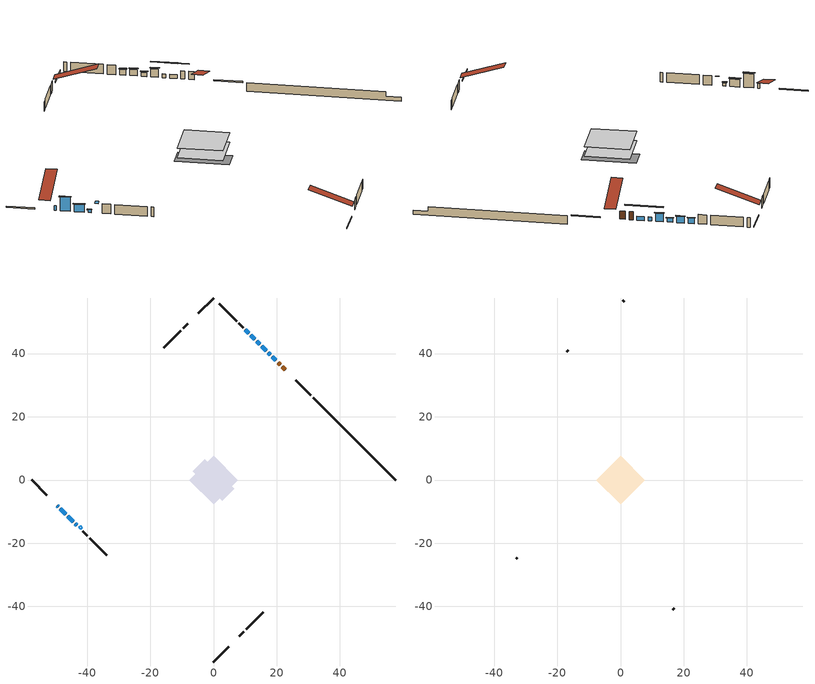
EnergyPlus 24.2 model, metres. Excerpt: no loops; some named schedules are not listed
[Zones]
conditioned space
 floor outside (Floor1 construction): -4.97,0 0,4.97 4.97,0 0,-4.97 z1.18
 floor adiabatic (AdiabaticFloorConstruction): -7.72,0 0,7.72 7.72,0 0,-7.72 z1.18
 floor foundation (Slab1 construction): -6.52,2.77 -2.77,6.52 6.52,-2.77 2.77,-6.52 z-0.98
 wall outside (RimJoist1 construction): 0,-57.59 4.89,-52.7 / -57.59,0 -52.7,-4.89 / 0,57.59 -4.89,52.7 / 30.85,26.74 25.96,31.63 z1.18:1.48
 wall outside (AdiabaticWallConstruction 1): 22.69,34.9 21.72,35.87 / 21.06,36.52 20.42,37.17 z1.18:3.21
 wall outside (AdiabaticWallConstruction): -49.42,-8.16 -49.11,-8.48 z1.18:2.4; 19.76,37.82 18.54,39.05 / 17.88,39.7 17.27,40.31 z1.18:2.15; -48.45,-9.13 -46.74,-10.84 z1.18:4.74; -46.09,-11.5 -44.38,-13.2 z1.18:3.11; -43.73,-13.86 -43.22,-14.36 z1.18:1.89; 16.62,40.97 15.32,42.26 z1.18:3.26; 14.67,42.92 13.7,43.89 z1.18:2.2; 13.04,44.54 11.75,45.84 z1.18:2.81; 11.09,46.49 10.08,47.5 z1.18:2.55
 wall outside (Wall1 construction): 8.16,-49.42 9.64,-47.95 / -41.37,-16.22 -39.89,-17.69 / -8.16,49.42 -9.64,47.95 / 9.43,48.16 7.95,49.63 z1.18:3.62
 wall outside (Wall2 construction): 10.29,-47.29 15.81,-41.77 / -39.23,-18.35 -33.71,-23.87 / -10.29,47.29 -15.81,41.77 / 7.29,50.29 1.77,55.81 z1.18:3.62
 wall foundation (FoundationWall1 construction): 31.51,26.08,-0.98 31.51,26.08,1.18 54.98,2.61,1.18 54.98,2.61,0 57.59,0,0 57.59,0,-0.98
 window (WindowConstruction 7): -49.42,-8.16 -49.11,-8.48 z1.18:2.4
 window (WindowConstruction 8): 19.76,37.82 18.54,39.04 z1.18:2.15
 window (WindowConstruction 9): 17.88,39.7 17.27,40.31 z1.18:2.15
 window (WindowConstruction): -48.45,-9.13 -46.75,-10.84 z1.18:4.74
 window (WindowConstruction 1): -46.09,-11.5 -44.38,-13.2 z1.18:3.11
 window (WindowConstruction 2): -43.72,-13.86 -43.22,-14.36 z1.18:1.89
 window (WindowConstruction 3): 16.62,40.97 15.32,42.26 z1.18:3.26
 window (WindowConstruction 4): 14.67,42.92 13.7,43.89 z1.18:2.19
 window (WindowConstruction 5): 13.04,44.54 11.75,45.84 z1.18:2.8
 window (WindowConstruction 6): 11.09,46.49 10.08,47.5 z1.18:2.55
 door (Door): 22.69,34.9 21.72,35.87 z1.18:3.21
 door (Door 1): 21.06,36.52 20.42,37.17 z1.18:3.21
 ceiling adiabatic (AdiabaticFloorConstruction): 0,-7.72 7.72,0 0,7.72 -7.72,0 z1.18
 roof outside (AdiabaticRoofConstruction): -42.02,-15.56,3.62 -41.51,-15.05,3.86 -42.05,-14.5,3.86 -42.57,-15.02,3.62
 skylight (SkylightConstruction): -42.02,-15.56,3.62 -41.51,-15.05,3.86 -42.05,-14.51,3.86 -42.57,-15.02,3.62
attic - vented
 floor to conditioned space (Floor2 construction Reversed): -7.68,0 0,7.68 7.68,0 0,-7.68 z3.62
 wall outside (Wall3 construction): 16.47,-41.11 16.93,-40.65 / -33.06,-24.53 -32.6,-24.99 / -16.47,41.11 -16.93,40.65 / 1.12,56.47 0.66,56.93 z1.18:3.62
 roof outside (Roof1 construction): 7.5,-50.08,3.62 0.07,-42.65,7.12 -1.88,-44.61,7.12 5.55,-52.04,3.62; -50.08,-7.5,3.62 -42.65,-0.07,7.12 -44.61,1.88,7.12 -52.04,-5.55,3.62; -7.5,50.08,3.62 -0.07,42.65,7.12 1.88,44.61,7.12 -5.55,52.04,3.62; 23.34,34.24,3.62 15.91,26.81,7.12 17.87,24.85,7.12 25.3,32.28,3.62
shading: 16.51,41.07 21.79,35.79 22.08,36.08 16.8,41.37 z5.02; 15.24,42.34 19.91,37.67 20.2,37.96 15.53,42.63 z5.02; -46.6,-10.98 -48.59,-8.99 -48.89,-9.28 -46.89,-11.27 z4.94; -44.24,-13.35 -46.23,-11.35 -46.52,-11.65 -44.53,-13.64 z3.31; -43.08,-14.51 -43.87,-13.72 -44.16,-14.01 -43.37,-14.8 z2.09; 15.18,42.4 16.76,40.83 17.05,41.12 15.47,42.69 z3.46; 13.55,44.03 14.81,42.78 15.1,43.07 13.85,44.32 z2.4; 11.6,45.98 13.18,44.4 13.47,44.69 11.9,46.27 z3.01; 9.94,47.64 11.23,46.35 11.52,46.64 10.23,47.93 z2.75
[Building]
Building 1: Terrain=Suburbs
[Site:Location]
Montreal Intl AP_QC: Latitude {deg}=45.47; Longitude {deg}=-73.74; Time Zone {hr}=-5; Elevation {m}=36; Keep Site Location Information=Yes
[Site:GroundTemperature:Shallow]
2.07863, -0.316383, -0.508184, 0.628371, 5.19101, 9.73239, 13.6695, 16.1636, 16.3755, 14.347, 10.5102, 6.10817
[Site:WaterMainsTemperature]
Calculation Method=Schedule; Temperature Schedule=mains temperature schedule
[Material] Roughness=Rough; Thermal Absorptance=0.9
Name | Thickness {m} | Conductivity {W/m-K} | Density {kg/m3} | Specific Heat {J/kg-K} | Solar Absorptance | Visible Absorptance
asphalt or fiberglass shingles | 0.00635 | 0.162714 | 1121.4 | 1465.45 | 0.4 | 0.4
asphalt or fiberglass shingles 1 | 0.00635 | 0.162714 | 1121.4 | 1465.45 | 0.7 | 0.7
ceiling loosefill ins | 0.254 | 0.0480833 | 16.02 | 1046.75 | 0.7 | 0.7
ceiling stud and cavity | 0.1397 | 0.181134 | 65.682 | 1177.47 | 0.7 | 0.7
concrete 4.0 in. | 0.1016 | 1.803125 | 2242.8 | 837.4 | 0.7 | 0.7
concrete 8.0 in. | 0.2032 | 1.803125 | 2242.8 | 837.4 | 0.7 | 0.7
door material | 0.04445 | 0.053851 | 512.64 | 1214.23 | 0.7 | 0.7
door material 1 | 0.04445 | 0.20624 | 512.64 | 1214.23 | 0.7 | 0.7
exterior vertical ins | 0.0454343 | 0.029427 | 32.04 | 1214.23 | 0.7 | 0.7
floor covering | 0.0127 | 0.0433444 | 54.468 | 1339.84 | 0.6 | 0.6
floor rigid ins; rim joist rigid ins; wall rigid ins | 0.051816 | 0.029427 | 32.04 | 1214.23 | 0.7 | 0.7
floor rigid ins 1; roof rigid ins; wall rigid ins 1 | 0.512978 | 0.029427 | 32.04 | 1214.23 | 0.7 | 0.7
floor stud and cavity | 0.1397 | 0.0878408 | 92.3553 | 1139.71 | 0.7 | 0.7
floor stud and cavity 1 | 0.1397 | 1.75129 | 37.0049 | 1207.88 | 0.7 | 0.7
furniture material conditioned space 1 | 0.1524 | 0.115458 | 640.8 | 1214.23 | 0.6 | 0.6
gypsum board | 0.0127 | 0.160291 | 801 | 837.4 | 0.6 | 0.6
gypsum board 1 | 0.0127 | 0.160291 | 801 | 837.4 | 0.7 | 0.7
osb sheathing 0.5 in. | 0.0127 | 0.115458 | 512.64 | 1214.23 | 0.7 | 0.7
osb sheathing 0.75 in. | 0.01905 | 0.115458 | 512.64 | 1214.23 | 0.7 | 0.7
osb sheathing 2.0 in. | 0.0508 | 0.115458 | 512.64 | 1214.23 | 0.7 | 0.7
rim joist stud and cavity | 0.0508 | 0.0327625 | 125.044 | 1163.47 | 0.6 | 0.6
roof stud and cavity | 0.18415 | 1.78685 | 37.0049 | 1207.88 | 0.6 | 0.6
wall stud and cavity | 0.1397 | 0.146652 | 139.0536 | 1170.24 | 0.7 | 0.7
wall stud and cavity 1 | 0.1397 | 0.17631 | 139.0536 | 1170.24 | 0.7 | 0.7
wall stud and cavity 2 | 0.0889 | 6.1454 | 50.32683 | 1063.81 | 0.6 | 0.6
wall stud and cavity 3 | 0.0889 | 0.380278 | 52.3479 | 1209.89 | 0.7 | 0.7
wall stud and cavity 4 | 0.0889 | 0.391764 | 83.0341 | 1211.67 | 0.7 | 0.7
wood siding | 0.0254 | 0.102417 | 544.68 | 1172.36 | 0.4 | 0.4
wood siding 1 | 0.00254 | 0.102417 | 544.68 | 1172.36 | 0.4 | 0.4
wood siding 2; wood siding 3; wood siding 4 | 0.0254 | 0.102417 | 544.68 | 1172.36 | 0.7 | 0.7
[WindowMaterial:SimpleGlazingSystem]
Name | U-Factor {W/m2-K} | Solar Heat Gain Coefficient
SkylightMaterial | 2.30509 | 0.4871
WindowMaterial | 2.79812 | 0.72
WindowMaterial 1 | 2.79301 | 0.71
WindowMaterial 2 | 5.34981 | 0.68
WindowMaterial 3 | 4.19775 | 0.68
WindowMaterial 4 | 2.78449 | 0.59
WindowMaterial 5 | 2.79301 | 0.65
WindowMaterial 6 | 2.78903 | 0.62
WindowMaterial 7 | 4.29881 | 0.65
WindowMaterial 8 | 2.78563 | 0.58
WindowMaterial 9 | 2.773703 | 0.51
[Construction]
AdiabaticFloorConstruction: floor stud and cavity 1, floor rigid ins 1, osb sheathing 0.75 in., floor covering
AdiabaticRoofConstruction: asphalt or fiberglass shingles 1, roof rigid ins, osb sheathing 0.75 in., roof stud and cavity
AdiabaticWallConstruction: wood siding 3, wall rigid ins 1, wall stud and cavity 3, gypsum board
AdiabaticWallConstruction 1: wood siding 4, wall rigid ins 1, wall stud and cavity 3, gypsum board
Door: door material
Door 1: door material 1
Floor1 construction: floor stud and cavity, floor rigid ins, osb sheathing 0.75 in., floor covering
Floor2 construction Reversed: gypsum board, ceiling stud and cavity, ceiling loosefill ins
FoundationWall1 construction: concrete 8.0 in., gypsum board 1
furniture construction conditioned space 1: furniture material conditioned space 1
PartitionWallConstruction: gypsum board, wall stud and cavity 4, gypsum board
RimJoist1 construction: wood siding 2, rim joist rigid ins, osb sheathing 2.0 in., rim joist stud and cavity
Roof1 construction: asphalt or fiberglass shingles
SkylightConstruction: SkylightMaterial
Slab1 construction: concrete 4.0 in.
Wall1 construction: wood siding, wall rigid ins, osb sheathing 0.5 in., wall stud and cavity, gypsum board
Wall2 construction: wood siding, wall rigid ins, osb sheathing 0.5 in., wall stud and cavity 1, gypsum board
Wall3 construction: wood siding 1, wall stud and cavity 2
WindowConstruction: WindowMaterial
WindowConstruction 1: WindowMaterial 1
WindowConstruction 2: WindowMaterial 2
WindowConstruction 3: WindowMaterial 3
WindowConstruction 4: WindowMaterial 4
WindowConstruction 5: WindowMaterial 5
WindowConstruction 6: WindowMaterial 6
WindowConstruction 7: WindowMaterial 7
WindowConstruction 8: WindowMaterial 8
WindowConstruction 9: WindowMaterial 9
[Zone] Multiplier=1; Part of Total Floor Area=Yes
Name | Volume {m3}
attic - vented | 68.0215
conditioned space | 528.2
[Space]
Name | Zone | Volume {m3}
attic - vented 1 | attic - vented | 68.0215
conditioned space 1 | conditioned space | 528.2
[ZoneInfiltration:EffectiveLeakageArea]
infil attic - vented 1: Zone or Space=attic - vented 1; Schedule=Always On Discrete; Effective Air Leakage Area {cm2}=4718.11; Stack Coefficient=0.000413109; Wind Coefficient=1.37326e-05
[ZoneMixing]
whole house fan mix: Zone or Space=attic - vented; Schedule=Always On Continuous; Design Flow Rate Calculation Method=Flow/Zone; Design Flow Rate {m3/s}=0; Source Zone or Space=conditioned space
[SurfaceProperty:ExposedFoundationPerimeter]
Slab1: Exposed Perimeter Calculation Method=TotalExposedPerimeter; Total Exposed Perimeter {m}=36.882
[InternalMass] Zone or ZoneList=conditioned space; Space or SpaceList=conditioned space 1
Name | Construction | Surface Area {m2}
furniture mass conditioned space 1 | furniture construction conditioned space 1 | 95.2798
partition wall mass | PartitionWallConstruction | 238.2
[Lights]
interior lighting: Zone or ZoneList or Space or SpaceList=conditioned space 1; Schedule=interior lighting schedule; Design Level Calculation Method=LightingLevel; Lighting Level {W}=343.2; Return Air Fraction=0; Fraction Radiant=0.6; Fraction Visible=0.2; Fraction Replaceable=1
[People]
occupants: Zone or ZoneList or Space or SpaceList=conditioned space 1; Number of People Schedule=occupants schedule; Number of People Calculation Method=People; Number of People=3; Fraction Radiant=0.314171; Sensible Heat Fraction=0.56303; Activity Level Schedule=occupants activity schedule; Carbon Dioxide Generation Rate {m3/s-W}=0; Enable ASHRAE 55 Comfort Warnings=No; Mean Radiant Temperature Calculation Type=EnclosureAveraged
[ElectricEquipment] Zone or ZoneList or Space or SpaceList=conditioned space 1; Design Level Calculation Method=EquipmentLevel
Name | Schedule | Design Level {W} | Fraction Latent | Fraction Radiant | Fraction Lost
clothes dryer | clothes dryer schedule | 140.772 | 0.015 | 0.081 | 0.85
clothes washer | clothes washer schedule | 32.1985 | 0.03 | 0.162 | 0.7
cooking range | cooking range schedule | 215.147 | 0.08 | 0.432 | 0.2
dishwasher | dishwasher schedule | 66.8632 | 0.3 | 0.18 | 0.4
fridge | fridge schedule | 72.9452 | 0 | 0.6 | 0
mech vent bath fan 0 | mech vent bath fan 0 schedule | 50.2 | 0 | 0 | 1
mech vent house fan | mech vent house fan schedule | 0.95 | 0 | 0 | 1
mech vent house fan cfis | mech vent house fan cfis schedule | 0 | 0 | 0 | 0
mech vent range fan 0 | mech vent range fan 0 schedule | 57 | 0 | 0 | 1
misc plug loads | misc plug loads schedule | 494.7 | 0.045 | 0.513 | 0.1
whole house fan | Always On Discrete | 0 | 0 | 0 | 1
[OtherEquipment] Zone or ZoneList or Space or SpaceList=conditioned space 1; Design Level Calculation Method=EquipmentLevel
Name | Fuel Type | Schedule | Design Level {W} | Fraction Latent | Fraction Radiant | Fraction Lost
clothes dryer 1 | Electricity | clothes dryer schedule | 0 | 0.015 | 0.081 | 0.85
cooking range 1 | Electricity | cooking range schedule | 0 | 0.08 | 0.432 | 0.2
general water use latent | None | general water use schedule | 62.594 | 1 | 0 | 0
general water use sensible | None | general water use schedule | -61.6891 | 0 | 0.6 | 0
mech vent house fan latent load | None | Always On Discrete | 0 | 1 | 0 | 0
mech vent house fan sensible load | None | Always On Discrete | 0 | 0 | 0 | 0
water heater energy adjustment1 | Electricity | Always On Discrete | 0.01 | 0 | 0 | 1
[ZoneInfiltration:DesignFlowRate] Zone or ZoneList or Space or SpaceList=conditioned space 1; Schedule=Always On Discrete; Design Flow Rate Calculation Method=Flow/Zone; Design Flow Rate {m3/s}=0
infil flow; natural vent flow; whole house fan flow
[Foundation:Kiva]
Foundation Kiva 1: Initial Indoor Air Temperature {C}=18; Wall Height Above Grade {m}=1.18; Wall Depth Below Slab {m}=0.2032; Custom Block Material Name 1=exterior vertical ins; Custom Block Depth 1 {m}=2.16; Custom Block X Position 1 {m}=0.2159; Custom Block Z Position 1 {m}=0
[Foundation:Kiva:Settings]
Soil Conductivity {W/m-K}=0.849921; Soil Density {kg/m3}=1842.3; Soil Specific Heat {J/kg-K}=418.7; Ground Solar Absorptivity=0.9; Ground Thermal Absorptivity=0.9; Ground Surface Roughness {m}=0.03; Far-Field Width {m}=40; Deep-Ground Boundary Condition=ZeroFlux; Deep-Ground Depth {m}=40; Minimum Cell Dimension {m}=0.2; Maximum Cell Growth Coefficient=3; Simulation Timestep=Timestep
[Exterior:Lights]
exterior lighting: Schedule=exterior lighting schedule; Design Level {W}=75.6
[Schedule:Constant]
Name | Hourly Value
Always On Continuous; mech vent house fan schedule; mech vent house fan cfis schedule; Always On Discrete | 1
occupants activity schedule | 117.228
fridge schedule | 0
[Schedule:Week:Daily]
interior lighting schedule Week Rule - Jan1-Jan27: interior lighting schedule day, interior lighting schedule day, interior lighting schedule day, interior lighting schedule day, interior lighting schedule day, interior lighting schedule day, interior lighting schedule day, interior lighting schedule default day, interior lighting schedule default day, interior lighting schedule default day, interior lighting schedule default day, interior lighting schedule default day
interior lighting schedule Week Rule - Jan28-Feb3: interior lighting schedule day, interior lighting schedule day, interior lighting schedule day, interior lighting schedule day, interior lighting schedule day 1, interior lighting schedule day 1, interior lighting schedule day 1, interior lighting schedule default day, interior lighting schedule default day, interior lighting schedule default day, interior lighting schedule default day, interior lighting schedule default day
interior lighting schedule Week Rule - Feb4-Feb24: interior lighting schedule day 1, interior lighting schedule day 1, interior lighting schedule day 1, interior lighting schedule day 1, interior lighting schedule day 1, interior lighting schedule day 1, interior lighting schedule day 1, interior lighting schedule default day, interior lighting schedule default day, interior lighting schedule default day, interior lighting schedule default day, interior lighting schedule default day
interior lighting schedule Week Rule - Feb25-Mar3: interior lighting schedule day 1, interior lighting schedule day 1, interior lighting schedule day 1, interior lighting schedule day 1, interior lighting schedule day 2, interior lighting schedule day 2, interior lighting schedule day 2, interior lighting schedule default day, interior lighting schedule default day, interior lighting schedule default day, interior lighting schedule default day, interior lighting schedule default day
interior lighting schedule Week Rule - Mar4-Mar31: interior lighting schedule day 2, interior lighting schedule day 2, interior lighting schedule day 2, interior lighting schedule day 2, interior lighting schedule day 2, interior lighting schedule day 2, interior lighting schedule day 2, interior lighting schedule default day, interior lighting schedule default day, interior lighting schedule default day, interior lighting schedule default day, interior lighting schedule default day
interior lighting schedule Week Rule - Apr1-Apr28: interior lighting schedule day 3, interior lighting schedule day 3, interior lighting schedule day 3, interior lighting schedule day 3, interior lighting schedule day 3, interior lighting schedule day 3, interior lighting schedule day 3, interior lighting schedule default day, interior lighting schedule default day, interior lighting schedule default day, interior lighting schedule default day, interior lighting schedule default day
interior lighting schedule Week Rule - Apr29-May5: interior lighting schedule day 3, interior lighting schedule day 3, interior lighting schedule day 4, interior lighting schedule day 4, interior lighting schedule day 4, interior lighting schedule day 4, interior lighting schedule day 4, interior lighting schedule default day, interior lighting schedule default day, interior lighting schedule default day, interior lighting schedule default day, interior lighting schedule default day
interior lighting schedule Week Rule - May6-May26: interior lighting schedule day 4, interior lighting schedule day 4, interior lighting schedule day 4, interior lighting schedule day 4, interior lighting schedule day 4, interior lighting schedule day 4, interior lighting schedule day 4, interior lighting schedule default day, interior lighting schedule default day, interior lighting schedule default day, interior lighting schedule default day, interior lighting schedule default day
interior lighting schedule Week Rule - May27-Jun2: interior lighting schedule day 4, interior lighting schedule day 4, interior lighting schedule day 4, interior lighting schedule day 4, interior lighting schedule day 4, interior lighting schedule day 5, interior lighting schedule day 5, interior lighting schedule default day, interior lighting schedule default day, interior lighting schedule default day, interior lighting schedule default day, interior lighting schedule default day
interior lighting schedule Week Rule - Jun3-Jun30: interior lighting schedule day 5, interior lighting schedule day 5, interior lighting schedule day 5, interior lighting schedule day 5, interior lighting schedule day 5, interior lighting schedule day 5, interior lighting schedule day 5, interior lighting schedule default day, interior lighting schedule default day, interior lighting schedule default day, interior lighting schedule default day, interior lighting schedule default day
interior lighting schedule Week Rule - Jul1-Jul28: interior lighting schedule day 6, interior lighting schedule day 6, interior lighting schedule day 6, interior lighting schedule day 6, interior lighting schedule day 6, interior lighting schedule day 6, interior lighting schedule day 6, interior lighting schedule default day, interior lighting schedule default day, interior lighting schedule default day, interior lighting schedule default day, interior lighting schedule default day
interior lighting schedule Week Rule - Jul29-Aug4: interior lighting schedule day 6, interior lighting schedule day 6, interior lighting schedule day 6, interior lighting schedule day 7, interior lighting schedule day 7, interior lighting schedule day 7, interior lighting schedule day 7, interior lighting schedule default day, interior lighting schedule default day, interior lighting schedule default day, interior lighting schedule default day, interior lighting schedule default day
interior lighting schedule Week Rule - Aug5-Aug25: interior lighting schedule day 7, interior lighting schedule day 7, interior lighting schedule day 7, interior lighting schedule day 7, interior lighting schedule day 7, interior lighting schedule day 7, interior lighting schedule day 7, interior lighting schedule default day, interior lighting schedule default day, interior lighting schedule default day, interior lighting schedule default day, interior lighting schedule default day
interior lighting schedule Week Rule - Aug26-Sep1: interior lighting schedule day 7, interior lighting schedule day 7, interior lighting schedule day 7, interior lighting schedule day 7, interior lighting schedule day 7, interior lighting schedule day 7, interior lighting schedule day 8, interior lighting schedule default day, interior lighting schedule default day, interior lighting schedule default day, interior lighting schedule default day, interior lighting schedule default day
interior lighting schedule Week Rule - Sep2-Sep29: interior lighting schedule day 8, interior lighting schedule day 8, interior lighting schedule day 8, interior lighting schedule day 8, interior lighting schedule day 8, interior lighting schedule day 8, interior lighting schedule day 8, interior lighting schedule default day, interior lighting schedule default day, interior lighting schedule default day, interior lighting schedule default day, interior lighting schedule default day
interior lighting schedule Week Rule - Sep30-Oct6: interior lighting schedule day 8, interior lighting schedule day 9, interior lighting schedule day 9, interior lighting schedule day 9, interior lighting schedule day 9, interior lighting schedule day 9, interior lighting schedule day 9, interior lighting schedule default day, interior lighting schedule default day, interior lighting schedule default day, interior lighting schedule default day, interior lighting schedule default day
interior lighting schedule Week Rule - Oct7-Oct27: interior lighting schedule day 9, interior lighting schedule day 9, interior lighting schedule day 9, interior lighting schedule day 9, interior lighting schedule day 9, interior lighting schedule day 9, interior lighting schedule day 9, interior lighting schedule default day, interior lighting schedule default day, interior lighting schedule default day, interior lighting schedule default day, interior lighting schedule default day
interior lighting schedule Week Rule - Oct28-Nov3: interior lighting schedule day 9, interior lighting schedule day 9, interior lighting schedule day 9, interior lighting schedule day 9, interior lighting schedule day 10, interior lighting schedule day 10, interior lighting schedule day 10, interior lighting schedule default day, interior lighting schedule default day, interior lighting schedule default day, interior lighting schedule default day, interior lighting schedule default day
interior lighting schedule Week Rule - Nov4-Nov24: interior lighting schedule day 10, interior lighting schedule day 10, interior lighting schedule day 10, interior lighting schedule day 10, interior lighting schedule day 10, interior lighting schedule day 10, interior lighting schedule day 10, interior lighting schedule default day, interior lighting schedule default day, interior lighting schedule default day, interior lighting schedule default day, interior lighting schedule default day
interior lighting schedule Week Rule - Nov25-Dec1: interior lighting schedule day 10, interior lighting schedule day 10, interior lighting schedule day 10, interior lighting schedule day 10, interior lighting schedule day 10, interior lighting schedule day 10, interior lighting schedule day 11, interior lighting schedule default day, interior lighting schedule default day, interior lighting schedule default day, interior lighting schedule default day, interior lighting schedule default day
interior lighting schedule Week Rule - Dec2-Dec31: interior lighting schedule day 11, interior lighting schedule day 11, interior lighting schedule day 11, interior lighting schedule day 11, interior lighting schedule day 11, interior lighting schedule day 11, interior lighting schedule day 11, interior lighting schedule default day, interior lighting schedule default day, interior lighting schedule default day, interior lighting schedule default day, interior lighting schedule default day
occupants schedule Week Rule - Jan1-Dec31: occupants schedule day, occupants schedule day, occupants schedule day, occupants schedule day, occupants schedule day, occupants schedule day, occupants schedule day, occupants schedule default day, occupants schedule default day, occupants schedule default day, occupants schedule default day, occupants schedule default day
clothes dryer schedule Week Rule - Jan1-Dec31: clothes dryer schedule day, clothes dryer schedule day, clothes dryer schedule day, clothes dryer schedule day, clothes dryer schedule day, clothes dryer schedule day, clothes dryer schedule day, clothes dryer schedule default day, clothes dryer schedule default day, clothes dryer schedule default day, clothes dryer schedule default day, clothes dryer schedule default day
clothes washer schedule Week Rule - Jan1-Dec31: clothes washer schedule day, clothes washer schedule day, clothes washer schedule day, clothes washer schedule day, clothes washer schedule day, clothes washer schedule day, clothes washer schedule day, clothes washer schedule default day, clothes washer schedule default day, clothes washer schedule default day, clothes washer schedule default day, clothes washer schedule default day
cooking range schedule Week Rule - Jan1-Dec31: cooking range schedule day, cooking range schedule day, cooking range schedule day, cooking range schedule day, cooking range schedule day, cooking range schedule day, cooking range schedule day, cooking range schedule default day, cooking range schedule default day, cooking range schedule default day, cooking range schedule default day, cooking range schedule default day
dishwasher schedule Week Rule - Jan1-Dec31: dishwasher schedule day, dishwasher schedule day, dishwasher schedule day, dishwasher schedule day, dishwasher schedule day, dishwasher schedule day, dishwasher schedule day, dishwasher schedule default day, dishwasher schedule default day, dishwasher schedule default day, dishwasher schedule default day, dishwasher schedule default day
mech vent bath fan 0 schedule Week Rule - Jan1-Dec31: mech vent bath fan 0 schedule day, mech vent bath fan 0 schedule day, mech vent bath fan 0 schedule day, mech vent bath fan 0 schedule day, mech vent bath fan 0 schedule day, mech vent bath fan 0 schedule day, mech vent bath fan 0 schedule day, mech vent bath fan 0 schedule default day, mech vent bath fan 0 schedule default day, mech vent bath fan 0 schedule default day, mech vent bath fan 0 schedule default day, mech vent bath fan 0 schedule default day
mech vent range fan 0 schedule Week Rule - Jan1-Dec31: mech vent range fan 0 schedule day, mech vent range fan 0 schedule day, mech vent range fan 0 schedule day, mech vent range fan 0 schedule day, mech vent range fan 0 schedule day, mech vent range fan 0 schedule day, mech vent range fan 0 schedule day, mech vent range fan 0 schedule default day, mech vent range fan 0 schedule default day, mech vent range fan 0 schedule default day, mech vent range fan 0 schedule default day, mech vent range fan 0 schedule default day
misc plug loads schedule Week Rule - Jan1-Dec31: misc plug loads schedule day, misc plug loads schedule day, misc plug loads schedule day, misc plug loads schedule day, misc plug loads schedule day, misc plug loads schedule day, misc plug loads schedule day, misc plug loads schedule default day, misc plug loads schedule default day, misc plug loads schedule default day, misc plug loads schedule default day, misc plug loads schedule default day
general water use schedule Week Rule - Jan1-Dec31: general water use schedule day, general water use schedule day, general water use schedule day, general water use schedule day, general water use schedule day, general water use schedule day, general water use schedule day, general water use schedule default day, general water use schedule default day, general water use schedule default day, general water use schedule default day, general water use schedule default day
exterior lighting schedule Week Rule - Jan1-Jan27: exterior lighting schedule day, exterior lighting schedule day, exterior lighting schedule day, exterior lighting schedule day, exterior lighting schedule day, exterior lighting schedule day, exterior lighting schedule day, exterior lighting schedule default day, exterior lighting schedule default day, exterior lighting schedule default day, exterior lighting schedule default day, exterior lighting schedule default day
exterior lighting schedule Week Rule - Jan28-Feb3: exterior lighting schedule day, exterior lighting schedule day, exterior lighting schedule day, exterior lighting schedule day, exterior lighting schedule day 1, exterior lighting schedule day 1, exterior lighting schedule day 1, exterior lighting schedule default day, exterior lighting schedule default day, exterior lighting schedule default day, exterior lighting schedule default day, exterior lighting schedule default day
exterior lighting schedule Week Rule - Feb4-Feb24: exterior lighting schedule day 1, exterior lighting schedule day 1, exterior lighting schedule day 1, exterior lighting schedule day 1, exterior lighting schedule day 1, exterior lighting schedule day 1, exterior lighting schedule day 1, exterior lighting schedule default day, exterior lighting schedule default day, exterior lighting schedule default day, exterior lighting schedule default day, exterior lighting schedule default day
exterior lighting schedule Week Rule - Feb25-Mar3: exterior lighting schedule day 1, exterior lighting schedule day 1, exterior lighting schedule day 1, exterior lighting schedule day 1, exterior lighting schedule day 2, exterior lighting schedule day 2, exterior lighting schedule day 2, exterior lighting schedule default day, exterior lighting schedule default day, exterior lighting schedule default day, exterior lighting schedule default day, exterior lighting schedule default day
exterior lighting schedule Week Rule - Mar4-Mar31: exterior lighting schedule day 2, exterior lighting schedule day 2, exterior lighting schedule day 2, exterior lighting schedule day 2, exterior lighting schedule day 2, exterior lighting schedule day 2, exterior lighting schedule day 2, exterior lighting schedule default day, exterior lighting schedule default day, exterior lighting schedule default day, exterior lighting schedule default day, exterior lighting schedule default day
exterior lighting schedule Week Rule - Apr1-Apr28: exterior lighting schedule day 3, exterior lighting schedule day 3, exterior lighting schedule day 3, exterior lighting schedule day 3, exterior lighting schedule day 3, exterior lighting schedule day 3, exterior lighting schedule day 3, exterior lighting schedule default day, exterior lighting schedule default day, exterior lighting schedule default day, exterior lighting schedule default day, exterior lighting schedule default day
exterior lighting schedule Week Rule - Apr29-May5: exterior lighting schedule day 3, exterior lighting schedule day 3, exterior lighting schedule day 4, exterior lighting schedule day 4, exterior lighting schedule day 4, exterior lighting schedule day 4, exterior lighting schedule day 4, exterior lighting schedule default day, exterior lighting schedule default day, exterior lighting schedule default day, exterior lighting schedule default day, exterior lighting schedule default day
exterior lighting schedule Week Rule - May6-May26: exterior lighting schedule day 4, exterior lighting schedule day 4, exterior lighting schedule day 4, exterior lighting schedule day 4, exterior lighting schedule day 4, exterior lighting schedule day 4, exterior lighting schedule day 4, exterior lighting schedule default day, exterior lighting schedule default day, exterior lighting schedule default day, exterior lighting schedule default day, exterior lighting schedule default day
exterior lighting schedule Week Rule - May27-Jun2: exterior lighting schedule day 4, exterior lighting schedule day 4, exterior lighting schedule day 4, exterior lighting schedule day 4, exterior lighting schedule day 4, exterior lighting schedule day 5, exterior lighting schedule day 5, exterior lighting schedule default day, exterior lighting schedule default day, exterior lighting schedule default day, exterior lighting schedule default day, exterior lighting schedule default day
exterior lighting schedule Week Rule - Jun3-Jun30: exterior lighting schedule day 5, exterior lighting schedule day 5, exterior lighting schedule day 5, exterior lighting schedule day 5, exterior lighting schedule day 5, exterior lighting schedule day 5, exterior lighting schedule day 5, exterior lighting schedule default day, exterior lighting schedule default day, exterior lighting schedule default day, exterior lighting schedule default day, exterior lighting schedule default day
exterior lighting schedule Week Rule - Jul1-Jul28: exterior lighting schedule day 6, exterior lighting schedule day 6, exterior lighting schedule day 6, exterior lighting schedule day 6, exterior lighting schedule day 6, exterior lighting schedule day 6, exterior lighting schedule day 6, exterior lighting schedule default day, exterior lighting schedule default day, exterior lighting schedule default day, exterior lighting schedule default day, exterior lighting schedule default day
exterior lighting schedule Week Rule - Jul29-Aug4: exterior lighting schedule day 6, exterior lighting schedule day 6, exterior lighting schedule day 6, exterior lighting schedule day 7, exterior lighting schedule day 7, exterior lighting schedule day 7, exterior lighting schedule day 7, exterior lighting schedule default day, exterior lighting schedule default day, exterior lighting schedule default day, exterior lighting schedule default day, exterior lighting schedule default day
exterior lighting schedule Week Rule - Aug5-Aug25: exterior lighting schedule day 7, exterior lighting schedule day 7, exterior lighting schedule day 7, exterior lighting schedule day 7, exterior lighting schedule day 7, exterior lighting schedule day 7, exterior lighting schedule day 7, exterior lighting schedule default day, exterior lighting schedule default day, exterior lighting schedule default day, exterior lighting schedule default day, exterior lighting schedule default day
exterior lighting schedule Week Rule - Aug26-Sep1: exterior lighting schedule day 7, exterior lighting schedule day 7, exterior lighting schedule day 7, exterior lighting schedule day 7, exterior lighting schedule day 7, exterior lighting schedule day 7, exterior lighting schedule day 8, exterior lighting schedule default day, exterior lighting schedule default day, exterior lighting schedule default day, exterior lighting schedule default day, exterior lighting schedule default day
exterior lighting schedule Week Rule - Sep2-Sep29: exterior lighting schedule day 8, exterior lighting schedule day 8, exterior lighting schedule day 8, exterior lighting schedule day 8, exterior lighting schedule day 8, exterior lighting schedule day 8, exterior lighting schedule day 8, exterior lighting schedule default day, exterior lighting schedule default day, exterior lighting schedule default day, exterior lighting schedule default day, exterior lighting schedule default day
[Schedule:Year]
interior lighting schedule: interior lighting schedule Week Rule - Jan1-Jan27, 1, 1, 1, 27, interior lighting schedule Week Rule - Jan28-Feb3, 1, 28, 2, 3, interior lighting schedule Week Rule - Feb4-Feb24, 2, 4, 2, 24, interior lighting schedule Week Rule - Feb25-Mar3, 2, 25, 3, 3, interior lighting schedule Week Rule - Mar4-Mar31, 3, 4, 3, 31, interior lighting schedule Week Rule - Apr1-Apr28, 4, 1, 4, 28, interior lighting schedule Week Rule - Apr29-May5, 4, 29, 5, 5, interior lighting schedule Week Rule - May6-May26, 5, 6, 5, 26, interior lighting schedule Week Rule - May27-Jun2, 5, 27, 6, 2, interior lighting schedule Week Rule - Jun3-Jun30, 6, 3, 6, 30, interior lighting schedule Week Rule - Jul1-Jul28, 7, 1, 7, 28, interior lighting schedule Week Rule - Jul29-Aug4, 7, 29, 8, 4, interior lighting schedule Week Rule - Aug5-Aug25, 8, 5, 8, 25, interior lighting schedule Week Rule - Aug26-Sep1, 8, 26, 9, 1, interior lighting schedule Week Rule - Sep2-Sep29, 9, 2, 9, 29, interior lighting schedule Week Rule - Sep30-Oct6, 9, 30, 10, 6, interior lighting schedule Week Rule - Oct7-Oct27, 10, 7, 10, 27, interior lighting schedule Week Rule - Oct28-Nov3, 10, 28, 11, 3, interior lighting schedule Week Rule - Nov4-Nov24, 11, 4, 11, 24, interior lighting schedule Week Rule - Nov25-Dec1, 11, 25, 12, 1, interior lighting schedule Week Rule - Dec2-Dec31, 12, 2, 12, 31
occupants schedule: occupants schedule Week Rule - Jan1-Dec31, 1, 1, 12, 31
clothes dryer schedule: clothes dryer schedule Week Rule - Jan1-Dec31, 1, 1, 12, 31
clothes washer schedule: clothes washer schedule Week Rule - Jan1-Dec31, 1, 1, 12, 31
cooking range schedule: cooking range schedule Week Rule - Jan1-Dec31, 1, 1, 12, 31
dishwasher schedule: dishwasher schedule Week Rule - Jan1-Dec31, 1, 1, 12, 31
mech vent bath fan 0 schedule: mech vent bath fan 0 schedule Week Rule - Jan1-Dec31, 1, 1, 12, 31
mech vent range fan 0 schedule: mech vent range fan 0 schedule Week Rule - Jan1-Dec31, 1, 1, 12, 31
misc plug loads schedule: misc plug loads schedule Week Rule - Jan1-Dec31, 1, 1, 12, 31
general water use schedule: general water use schedule Week Rule - Jan1-Dec31, 1, 1, 12, 31
exterior lighting schedule: exterior lighting schedule Week Rule - Jan1-Jan27, 1, 1, 1, 27, exterior lighting schedule Week Rule - Jan28-Feb3, 1, 28, 2, 3, exterior lighting schedule Week Rule - Feb4-Feb24, 2, 4, 2, 24, exterior lighting schedule Week Rule - Feb25-Mar3, 2, 25, 3, 3, exterior lighting schedule Week Rule - Mar4-Mar31, 3, 4, 3, 31, exterior lighting schedule Week Rule - Apr1-Apr28, 4, 1, 4, 28, exterior lighting schedule Week Rule - Apr29-May5, 4, 29, 5, 5, exterior lighting schedule Week Rule - May6-May26, 5, 6, 5, 26, exterior lighting schedule Week Rule - May27-Jun2, 5, 27, 6, 2, exterior lighting schedule Week Rule - Jun3-Jun30, 6, 3, 6, 30, exterior lighting schedule Week Rule - Jul1-Jul28, 7, 1, 7, 28, exterior lighting schedule Week Rule - Jul29-Aug4, 7, 29, 8, 4, exterior lighting schedule Week Rule - Aug5-Aug25, 8, 5, 8, 25, exterior lighting schedule Week Rule - Aug26-Sep1, 8, 26, 9, 1, exterior lighting schedule Week Rule - Sep2-Sep29, 9, 2, 9, 29, exterior lighting schedule Week Rule - Sep30-Oct6, 9, 30, 10, 6, exterior lighting schedule Week Rule - Oct7-Oct27, 10, 7, 10, 27, exterior lighting schedule Week Rule - Oct28-Nov3, 10, 28, 11, 3, exterior lighting schedule Week Rule - Nov4-Nov24, 11, 4, 11, 24, exterior lighting schedule Week Rule - Nov25-Dec1, 11, 25, 12, 1, exterior lighting schedule Week Rule - Dec2-Dec31, 12, 2, 12, 31
[Schedule:Compact]
mains temperature schedule: Through: 01/01, For: AllDays, Until: 24:00, 6.56833, Through: 01/02, For: AllDays, Until: 24:00, 6.48722, Through: 01/03, For: AllDays, Until: 24:00, 6.40722, Through: 01/04, For: AllDays, Until: 24:00, 6.32889, Through: 01/05, For: AllDays, Until: 24:00, 6.25167, Through: 01/06, For: AllDays, Until: 24:00, 6.17611, Through: 01/07, For: AllDays, Until: 24:00, 6.10222, Through: 01/08, For: AllDays, Until: 24:00, 6.02944, Through: 01/09, For: AllDays, Until: 24:00, 5.95833, Through: 01/10, For: AllDays, Until: 24:00, 5.88889, Through: 01/11, For: AllDays, Until: 24:00, 5.82056, Through: 01/12, For: AllDays, Until: 24:00, 5.75444, Through: 01/13, For: AllDays, Until: 24:00, 5.68944, Through: 01/14, For: AllDays, Until: 24:00, 5.62611, Through: 01/15, For: AllDays, Until: 24:00, 5.56444, Through: 01/16, For: AllDays, Until: 24:00, 5.50444, Through: 01/17, For: AllDays, Until: 24:00, 5.44611, Through: 01/18, For: AllDays, Until: 24:00, 5.38944, Through: 01/19, For: AllDays, Until: 24:00, 5.33389, Through: 01/20, For: AllDays, Until: 24:00, 5.28111, Through: 01/21, For: AllDays, Until: 24:00, 5.22944, Through: 01/22, For: AllDays, Until: 24:00, 5.17944, Through: 01/23, For: AllDays, Until: 24:00, 5.13111, Through: 01/24, For: AllDays, Until: 24:00, 5.085, Through: 01/25, For: AllDays, Until: 24:00, 5.04056, Through: 01/26, For: AllDays, Until: 24:00, 4.99778, Through: 01/27, For: AllDays, Until: 24:00, 4.95667, Through: 01/28, For: AllDays, Until: 24:00, 4.91778, Through: 01/29, For: AllDays, Until: 24:00, 4.88056, Through: 01/30, For: AllDays, Until: 24:00, 4.845, Through: 01/31, For: AllDays, Until: 24:00, 4.81167, Through: 02/01, For: AllDays, Until: 24:00, 4.77944, Through: 02/02, For: AllDays, Until: 24:00, 4.75, Through: 02/03, For: AllDays, Until: 24:00, 4.72167, Through: 02/04, For: AllDays, Until: 24:00, 4.69611, Through: 02/05, For: AllDays, Until: 24:00, 4.67167, Through: 02/06, For: AllDays, Until: 24:00, 4.64944, Through: 02/07, For: AllDays, Until: 24:00, 4.62889, Through: 02/08, For: AllDays, Until: 24:00, 4.61056, Through: 02/09, For: AllDays, Until: 24:00, 4.59389, Through: 02/10, For: AllDays, Until: 24:00, 4.57944, Through: 02/11, For: AllDays, Until: 24:00, 4.56667, Through: 02/12, For: AllDays, Until: 24:00, 4.55611, Through: 02/13, For: AllDays, Until: 24:00, 4.54722, Through: 02/14, For: AllDays, Until: 24:00, 4.54056, Through: 02/15, For: AllDays, Until: 24:00, 4.53556, Through: 02/16, For: AllDays, Until: 24:00, 4.53278, Through: 02/17, For: AllDays, Until: 24:00, 4.53167, Through: 02/18, For: AllDays, Until: 24:00, 4.53278, Through: 02/19, For: AllDays, Until: 24:00, 4.53556, Through: 02/20, For: AllDays, Until: 24:00, 4.54056, Through: 02/21, For: AllDays, Until: 24:00, 4.54722, Through: 02/22, For: AllDays, Until: 24:00, 4.55611, Through: 02/23, For: AllDays, Until: 24:00, 4.56667, Through: 02/24, For: AllDays, Until: 24:00, 4.57944, Through: 02/25, For: AllDays, Until: 24:00, 4.59389, Through: 02/26, For: AllDays, Until: 24:00, 4.61056, Through: 02/27, For: AllDays, Until: 24:00, 4.62889, Through: 02/28, For: AllDays, Until: 24:00, 4.64889, Through: 03/01, For: AllDays, Until: 24:00, 4.67111, Through: 03/02, For: AllDays, Until: 24:00, 4.69556, Through: 03/03, For: AllDays, Until: 24:00, 4.72167, Through: 03/04, For: AllDays, Until: 24:00, 4.74944, Through: 03/05, For: AllDays, Until: 24:00, 4.77944, Through: 03/06, For: AllDays, Until: 24:00, 4.81111, Through: 03/07, For: AllDays, Until: 24:00, 4.84444, Through: 03/08, For: AllDays, Until: 24:00, 4.88, Through: 03/09, For: AllDays, Until: 24:00, 4.91722, Through: 03/10, For: AllDays, Until: 24:00, 4.95611, Through: 03/11, For: AllDays, Until: 24:00, 4.99722, Through: 03/12, For: AllDays, Until: 24:00, 5.04, Through: 03/13, For: AllDays, Until: 24:00, 5.08444, Through: 03/14, For: AllDays, Until: 24:00, 5.13056, Through: 03/15, For: AllDays, Until: 24:00, 5.17889, Through: 03/16, For: AllDays, Until: 24:00, 5.22833, Through: 03/17, For: AllDays, Until: 24:00, 5.28, Through: 03/18, For: AllDays, Until: 24:00, 5.33333, Through: 03/19, For: AllDays, Until: 24:00, 5.38833, Through: 03/20, For: AllDays, Until: 24:00, 5.445, Through: 03/21, For: AllDays, Until: 24:00, 5.50333, Through: 03/22, For: AllDays, Until: 24:00, 5.56333, Through: 03/23, For: AllDays, Until: 24:00, 5.625, Through: 03/24, For: AllDays, Until: 24:00, 5.68833, Through: 03/25, For: AllDays, Until: 24:00, 5.75333, Through: 03/26, For: AllDays, Until: 24:00, 5.81944, Through: 03/27, For: AllDays, Until: 24:00, 5.88778, Through: 03/28, For: AllDays, Until: 24:00, 5.95722, Through: 03/29, For: AllDays, Until: 24:00, 6.02833, Through: 03/30, For: AllDays, Until: 24:00, 6.10111, Through: 03/31, For: AllDays, Until: 24:00, 6.175, Through: 04/01, For: AllDays, Until: 24:00, 6.25056, Through: 04/02, For: AllDays, Until: 24:00, 6.32778, Through: 04/03, For: AllDays, Until: 24:00, 6.40611, Through: 04/04, For: AllDays, Until: 24:00, 6.48556, Through: 04/05, For: AllDays, Until: 24:00, 6.56722, Through: 04/06, For: AllDays, Until: 24:00, 6.64944, Through: 04/07, For: AllDays, Until: 24:00, 6.73333, Through: 04/08, For: AllDays, Until: 24:00, 6.81833, Through: 04/09, For: AllDays, Until: 24:00, 6.905, Through: 04/10, For: AllDays, Until: 24:00, 6.99278, Through: 04/11, For: AllDays, Until: 24:00, 7.08111, Through: 04/12, For: AllDays, Until: 24:00, 7.17167, Through: 04/13, For: AllDays, Until: 24:00, 7.26278, Through: 04/14, For: AllDays, Until: 24:00, 7.355, Through: 04/15, For: AllDays, Until: 24:00, 7.44833, Through: 04/16, For: AllDays, Until: 24:00, 7.54278, Through: 04/17, For: AllDays, Until: 24:00, 7.63889, Through: 04/18, For: AllDays, Until: 24:00, 7.735, Through: 04/19, For: AllDays, Until: 24:00, 7.83278, Through: 04/20, For: AllDays, Until: 24:00, 7.93167, Through: 04/21, For: AllDays, Until: 24:00, 8.03111, Through: 04/22, For: AllDays, Until: 24:00, 8.13167, Through: 04/23, For: AllDays, Until: 24:00, 8.23278, Through: 04/24, For: AllDays, Until: 24:00, 8.335, Through: 04/25, For: AllDays, Until: 24:00, 8.43778, Through: 04/26, For: AllDays, Until: 24:00, 8.54167, Through: 04/27, For: AllDays, Until: 24:00, 8.64611, Through: 04/28, For: AllDays, Until: 24:00, 8.75167, Through: 04/29, For: AllDays, Until: 24:00, 8.85778, Through: 04/30, For: AllDays, Until: 24:00, 8.96444, Through: 05/01, For: AllDays, Until: 24:00, 9.07167, Through: 05/02, For: AllDays, Until: 24:00, 9.17944, Through: 05/03, For: AllDays, Until: 24:00, 9.28778, Through: 05/04, For: AllDays, Until: 24:00, 9.39667, Through: 05/05, For: AllDays, Until: 24:00, 9.50667, Through: 05/06, For: AllDays, Until: 24:00, 9.61667, Through: 05/07, For: AllDays, Until: 24:00, 9.72667, Through: 05/08, For: AllDays, Until: 24:00, 9.83778, Through: 05/09, For: AllDays, Until: 24:00, 9.94889, Through: 05/10, For: AllDays, Until: 24:00, 10.0606, Through: 05/11, For: AllDays, Until: 24:00, 10.1722, Through: 05/12, For: AllDays, Until: 24:00, 10.2844, Through: 05/13, For: AllDays, Until: 24:00, 10.3967, Through: 05/14, For: AllDays, Until: 24:00, 10.5094, Through: 05/15, For: AllDays, Until: 24:00, 10.6222, Through: 05/16, For: AllDays, Until: 24:00, 10.735, Through: 05/17, For: AllDays, Until: 24:00, 10.8478, Through: 05/18, For: AllDays, Until: 24:00, 10.9611, Through: 05/19, For: AllDays, Until: 24:00, 11.0744, Through: 05/20, For: AllDays, Until: 24:00, 11.1872, Through: 05/21, For: AllDays, Until: 24:00, 11.3006, Through: 05/22, For: AllDays, Until: 24:00, 11.4133, Through: 05/23, For: AllDays, Until: 24:00, 11.5267, Through: 05/24, For: AllDays, Until: 24:00, 11.6394, Through: 05/25, For: AllDays, Until: 24:00, 11.7522, Through: 05/26, For: AllDays, Until: 24:00, 11.8644, Through: 05/27, For: AllDays, Until: 24:00, 11.9767, Through: 05/28, For: AllDays, Until: 24:00, 12.0889, Through: 05/29, For: AllDays, Until: 24:00, 12.2006, Through: 05/30, For: AllDays, Until: 24:00, 12.3122, Through: 05/31, For: AllDays, Until: 24:00, 12.4228, Through: 06/01, For: AllDays, Until: 24:00, 12.5339, Through: 06/02, For: AllDays, Until: 24:00, 12.6439, Through: 06/03, For: AllDays, Until: 24:00, 12.7539, Through: 06/04, For: AllDays, Until: 24:00, 12.8628, Through: 06/05, For: AllDays, Until: 24:00, 12.9717, Through: 06/06, For: AllDays, Until: 24:00, 13.08, Through: 06/07, For: AllDays, Until: 24:00, 13.1878, Through: 06/08, For: AllDays, Until: 24:00, 13.2944, Through: 06/09, For: AllDays, Until: 24:00, 13.4011, Through: 06/10, For: AllDays, Until: 24:00, 13.5067, Through: 06/11, For: AllDays, Until: 24:00, 13.6117, Through: 06/12, For: AllDays, Until: 24:00, 13.7156, Through: 06/13, For: AllDays, Until: 24:00, 13.8194, Through: 06/14, For: AllDays, Until: 24:00, 13.9222, Through: 06/15, For: AllDays, Until: 24:00, 14.0239, Through: 06/16, For: AllDays, Until: 24:00, 14.125, Through: 06/17, For: AllDays, Until: 24:00, 14.225, Through: 06/18, For: AllDays, Until: 24:00, 14.3239, Through: 06/19, For: AllDays, Until: 24:00, 14.4222, Through: 06/20, For: AllDays, Until: 24:00, 14.5194, Through: 06/21, For: AllDays, Until: 24:00, 14.6156, Through: 06/22, For: AllDays, Until: 24:00, 14.7106, Through: 06/23, For: AllDays, Until: 24:00, 14.805, Through: 06/24, For: AllDays, Until: 24:00, 14.8978, Through: 06/25, For: AllDays, Until: 24:00, 14.9894, Through: 06/26, For: AllDays, Until: 24:00, 15.0806, Through: 06/27, For: AllDays, Until: 24:00, 15.17, Through: 06/28, For: AllDays, Until: 24:00, 15.2583, Through: 06/29, For: AllDays, Until: 24:00, 15.3456, Through: 06/30, For: AllDays, Until: 24:00, 15.4311, Through: 07/01, For: AllDays, Until: 24:00, 15.5161, Through: 07/02, For: AllDays, Until: 24:00, 15.5989, Through: 07/03, For: AllDays, Until: 24:00, 15.6811, Through: 07/04, For: AllDays, Until: 24:00, 15.7617, Through: 07/05, For: AllDays, Until: 24:00, 15.8411, Through: 07/06, For: AllDays, Until: 24:00, 15.9189, Through: 07/07, For: AllDays, Until: 24:00, 15.995, Through: 07/08, For: AllDays, Until: 24:00, 16.07, Through: 07/09, For: AllDays, Until: 24:00, 16.1433, Through: 07/10, For: AllDays, Until: 24:00, 16.2156, Through: 07/11, For: AllDays, Until: 24:00, 16.2861, Through: 07/12, For: AllDays, Until: 24:00, 16.355, Through: 07/13, For: AllDays, Until: 24:00, 16.4222, Through: 07/14, For: AllDays, Until: 24:00, 16.4878, Through: 07/15, For: AllDays, Until: 24:00, 16.5522, Through: 07/16, For: AllDays, Until: 24:00, 16.615, Through: 07/17, For: AllDays, Until: 24:00, 16.6756, Through: 07/18, For: AllDays, Until: 24:00, 16.735, Through: 07/19, For: AllDays, Until: 24:00, 16.7928, Through: 07/20, For: AllDays, Until: 24:00, 16.8489, Through: 07/21, For: AllDays, Until: 24:00, 16.9028, Through: 07/22, For: AllDays, Until: 24:00, 16.9556, Through: 07/23, For: AllDays, Until: 24:00, 17.0061, Through: 07/24, For: AllDays, Until: 24:00, 17.0556, Through: 07/25, For: AllDays, Until: 24:00, 17.1028, Through: 07/26, For: AllDays, Until: 24:00, 17.1483, Through: 07/27, For: AllDays, Until: 24:00, 17.1917, Through: 07/28, For: AllDays, Until: 24:00, 17.2339, Through: 07/29, For: AllDays, Until: 24:00, 17.2739, Through: 07/30, For: AllDays, Until: 24:00, 17.3122, Through: 07/31, For: AllDays, Until: 24:00, 17.3489, Through: 08/01, For: AllDays, Until: 24:00, 17.3833, Through: 08/02, For: AllDays, Until: 24:00, 17.4161, Through: 08/03, For: AllDays, Until: 24:00, 17.4467, Through: 08/04, For: AllDays, Until: 24:00, 17.4761, Through: 08/05, For: AllDays, Until: 24:00, 17.5028, Through: 08/06, For: AllDays, Until: 24:00, 17.5283, Through: 08/07, For: AllDays, Until: 24:00, 17.5517, Through: 08/08, For: AllDays, Until: 24:00, 17.5728, Through: 08/09, For: AllDays, Until: 24:00, 17.5922, Through: 08/10, For: AllDays, Until: 24:00, 17.61, Through: 08/11, For: AllDays, Until: 24:00, 17.6256, Through: 08/12, For: AllDays, Until: 24:00, 17.6394, Through: 08/13, For: AllDays, Until: 24:00, 17.6511, Through: 08/14, For: AllDays, Until: 24:00, 17.6611, Through: 08/15, For: AllDays, Until: 24:00, 17.6689, Through: 08/16, For: AllDays, Until: 24:00, 17.675, Through: 08/17, For: AllDays, Until: 24:00, 17.6789, Through: 08/18, For: AllDays, Until: 24:00, 17.6811, Through: 08/19, For: AllDays, Until: 24:00, 17.6811, Through: 08/20, For: AllDays, Until: 24:00, 17.6794, Through: 08/21, For: AllDays, Until: 24:00, 17.6756, Through: 08/22, For: AllDays, Until: 24:00, 17.67, Through: 08/23, For: AllDays, Until: 24:00, 17.6622, Through: 08/24, For: AllDays, Until: 24:00, 17.6528, Through: 08/25, For: AllDays, Until: 24:00, 17.6411, Through: 08/26, For: AllDays, Until: 24:00, 17.6278, Through: 08/27, For: AllDays, Until: 24:00, 17.6122, Through: 08/28, For: AllDays, Until: 24:00, 17.595, Through: 08/29, For: AllDays, Until: 24:00, 17.5756, Through: 08/30, For: AllDays, Until: 24:00, 17.5544, Through: 08/31, For: AllDays, Until: 24:00, 17.5311, Through: 09/01, For: AllDays, Until: 24:00, 17.5061, Through: 09/02, For: AllDays, Until: 24:00, 17.4794, Through: 09/03, For: AllDays, Until: 24:00, 17.4506, Through: 09/04, For: AllDays, Until: 24:00, 17.42, Through: 09/05, For: AllDays, Until: 24:00, 17.3878, Through: 09/06, For: AllDays, Until: 24:00, 17.3533, Through: 09/07, For: AllDays, Until: 24:00, 17.3172, Through: 09/08, For: AllDays, Until: 24:00, 17.2789, Through: 09/09, For: AllDays, Until: 24:00, 17.2389, Through: 09/10, For: AllDays, Until: 24:00, 17.1972, Through: 09/11, For: AllDays, Until: 24:00, 17.1539, Through: 09/12, For: AllDays, Until: 24:00, 17.1083, Through: 09/13, For: AllDays, Until: 24:00, 17.0617, Through: 09/14, For: AllDays, Until: 24:00, 17.0128, Through: 09/15, For: AllDays, Until: 24:00, 16.9622, Through: 09/16, For: AllDays, Until: 24:00, 16.9094, Through: 09/17, For: AllDays, Until: 24:00, 16.8556, Through: 09/18, For: AllDays, Until: 24:00, 16.8, Through: 09/19, For: AllDays, Until: 24:00, 16.7422, Through: 09/20, For: AllDays, Until: 24:00, 16.6833, Through: 09/21, For: AllDays, Until: 24:00, 16.6228, Through: 09/22, For: AllDays, Until: 24:00, 16.56, Through: 09/23, For: AllDays, Until: 24:00, 16.4961, Through: 09/24, For: AllDays, Until: 24:00, 16.4306, Through: 09/25, For: AllDays, Until: 24:00, 16.3633, Through: 09/26, For: AllDays, Until: 24:00, 16.295, Through: 09/27, For: AllDays, Until: 24:00, 16.2244, Through: 09/28, For: AllDays, Until: 24:00, 16.1528, Through: 09/29, For: AllDays, Until: 24:00, 16.0794, Through: 09/30, For: AllDays, Until: 24:00, 16.0044, Through: 10/01, For: AllDays, Until: 24:00, 15.9283, Through: 10/02, For: AllDays, Until: 24:00, 15.8511, Through: 10/03, For: AllDays, Until: 24:00, 15.7717, Through: 10/04, For: AllDays, Until: 24:00, 15.6917, Through: 10/05, For: AllDays, Until: 24:00, 15.6094, Through: 10/06, For: AllDays, Until: 24:00, 15.5267, Through: 10/07, For: AllDays, Until: 24:00, 15.4422, Through: 10/08, For: AllDays, Until: 24:00, 15.3567, Through: 10/09, For: AllDays, Until: 24:00, 15.2694, Through: 10/10, For: AllDays, Until: 24:00, 15.1811, Through: 10/11, For: AllDays, Until: 24:00, 15.0917, Through: 10/12, For: AllDays, Until: 24:00, 15.0011, Through: 10/13, For: AllDays, Until: 24:00, 14.9094, Through: 10/14, For: AllDays, Until: 24:00, 14.8167, Through: 10/15, For: AllDays, Until: 24:00, 14.7228, Through: 10/16, For: AllDays, Until: 24:00, 14.6278, Through: 10/17, For: AllDays, Until: 24:00, 14.5317, Through: 10/18, For: AllDays, Until: 24:00, 14.4344, Through: 10/19, For: AllDays, Until: 24:00, 14.3367, Through: 10/20, For: AllDays, Until: 24:00, 14.2378, Through: 10/21, For: AllDays, Until: 24:00, 14.1378, Through: 10/22, For: AllDays, Until: 24:00, 14.0367, Through: 10/23, For: AllDays, Until: 24:00, 13.935, Through: 10/24, For: AllDays, Until: 24:00, 13.8322, Through: 10/25, For: AllDays, Until: 24:00, 13.7289, Through: 10/26, For: AllDays, Until: 24:00, 13.625, Through: 10/27, For: AllDays, Until: 24:00, 13.52, Through: 10/28, For: AllDays, Until: 24:00, 13.4144, Through: 10/29, For: AllDays, Until: 24:00, 13.3083, Through: 10/30, For: AllDays, Until: 24:00, 13.2011, Through: 10/31, For: AllDays, Until: 24:00, 13.0939, Through: 11/01, For: AllDays, Until: 24:00, 12.9856, Through: 11/02, For: AllDays, Until: 24:00, 12.8767, Through: 11/03, For: AllDays, Until: 24:00, 12.7678, Through: 11/04, For: AllDays, Until: 24:00, 12.6578, Through: 11/05, For: AllDays, Until: 24:00, 12.5478, Through: 11/06, For: AllDays, Until: 24:00, 12.4372, Through: 11/07, For: AllDays, Until: 24:00, 12.3261, Through: 11/08, For: AllDays, Until: 24:00, 12.215, Through: 11/09, For: AllDays, Until: 24:00, 12.1033, Through: 11/10, For: AllDays, Until: 24:00, 11.9911, Through: 11/11, For: AllDays, Until: 24:00, 11.8789, Through: 11/12, For: AllDays, Until: 24:00, 11.7667, Through: 11/13, For: AllDays, Until: 24:00, 11.6539, Through: 11/14, For: AllDays, Until: 24:00, 11.5411, Through: 11/15, For: AllDays, Until: 24:00, 11.4278, Through: 11/16, For: AllDays, Until: 24:00, 11.315, Through: 11/17, For: AllDays, Until: 24:00, 11.2017, Through: 11/18, For: AllDays, Until: 24:00, 11.0889, Through: 11/19, For: AllDays, Until: 24:00, 10.9756, Through: 11/20, For: AllDays, Until: 24:00, 10.8622, Through: 11/21, For: AllDays, Until: 24:00, 10.7494, Through: 11/22, For: AllDays, Until: 24:00, 10.6367, Through: 11/23, For: AllDays, Until: 24:00, 10.5239, Through: 11/24, For: AllDays, Until: 24:00, 10.4111, Through: 11/25, For: AllDays, Until: 24:00, 10.2989, Through: 11/26, For: AllDays, Until: 24:00, 10.1867, Through: 11/27, For: AllDays, Until: 24:00, 10.0744, Through: 11/28, For: AllDays, Until: 24:00, 9.96333, Through: 11/29, For: AllDays, Until: 24:00, 9.85167, Through: 11/30, For: AllDays, Until: 24:00, 9.74111, Through: 12/01, For: AllDays, Until: 24:00, 9.63056, Through: 12/02, For: AllDays, Until: 24:00, 9.52056, Through: 12/03, For: AllDays, Until: 24:00, 9.41111, Through: 12/04, For: AllDays, Until: 24:00, 9.30167, Through: 12/05, For: AllDays, Until: 24:00, 9.19333, Through: 12/06, For: AllDays, Until: 24:00, 9.08556, Through: 12/07, For: AllDays, Until: 24:00, 8.97778, Through: 12/08, For: AllDays, Until: 24:00, 8.87111, Through: 12/09, For: AllDays, Until: 24:00, 8.765, Through: 12/10, For: AllDays, Until: 24:00, 8.66, Through: 12/11, For: AllDays, Until: 24:00, 8.555, Through: 12/12, For: AllDays, Until: 24:00, 8.45111, Through: 12/13, For: AllDays, Until: 24:00, 8.34833, Through: 12/14, For: AllDays, Until: 24:00, 8.24611, Through: 12/15, For: AllDays, Until: 24:00, 8.14444, Through: 12/16, For: AllDays, Until: 24:00, 8.04389, Through: 12/17, For: AllDays, Until: 24:00, 7.94444, Through: 12/18, For: AllDays, Until: 24:00, 7.84556, Through: 12/19, For: AllDays, Until: 24:00, 7.74778, Through: 12/20, For: AllDays, Until: 24:00, 7.65111, Through: 12/21, For: AllDays, Until: 24:00, 7.555, Through: 12/22, For: AllDays, Until: 24:00, 7.46056, Through: 12/23, For: AllDays, Until: 24:00, 7.36667, Through: 12/24, For: AllDays, Until: 24:00, 7.27444, Through: 12/25, For: AllDays, Until: 24:00, 7.18278, Through: 12/26, For: AllDays, Until: 24:00, 7.09278, Through: 12/27, For: AllDays, Until: 24:00, 7.00389, Through: 12/28, For: AllDays, Until: 24:00, 6.91611, Through: 12/29, For: AllDays, Until: 24:00, 6.82944, Through: 12/30, For: AllDays, Until: 24:00, 6.74389, Through: 12/31, For: AllDays, Until: 24:00, 6.66
